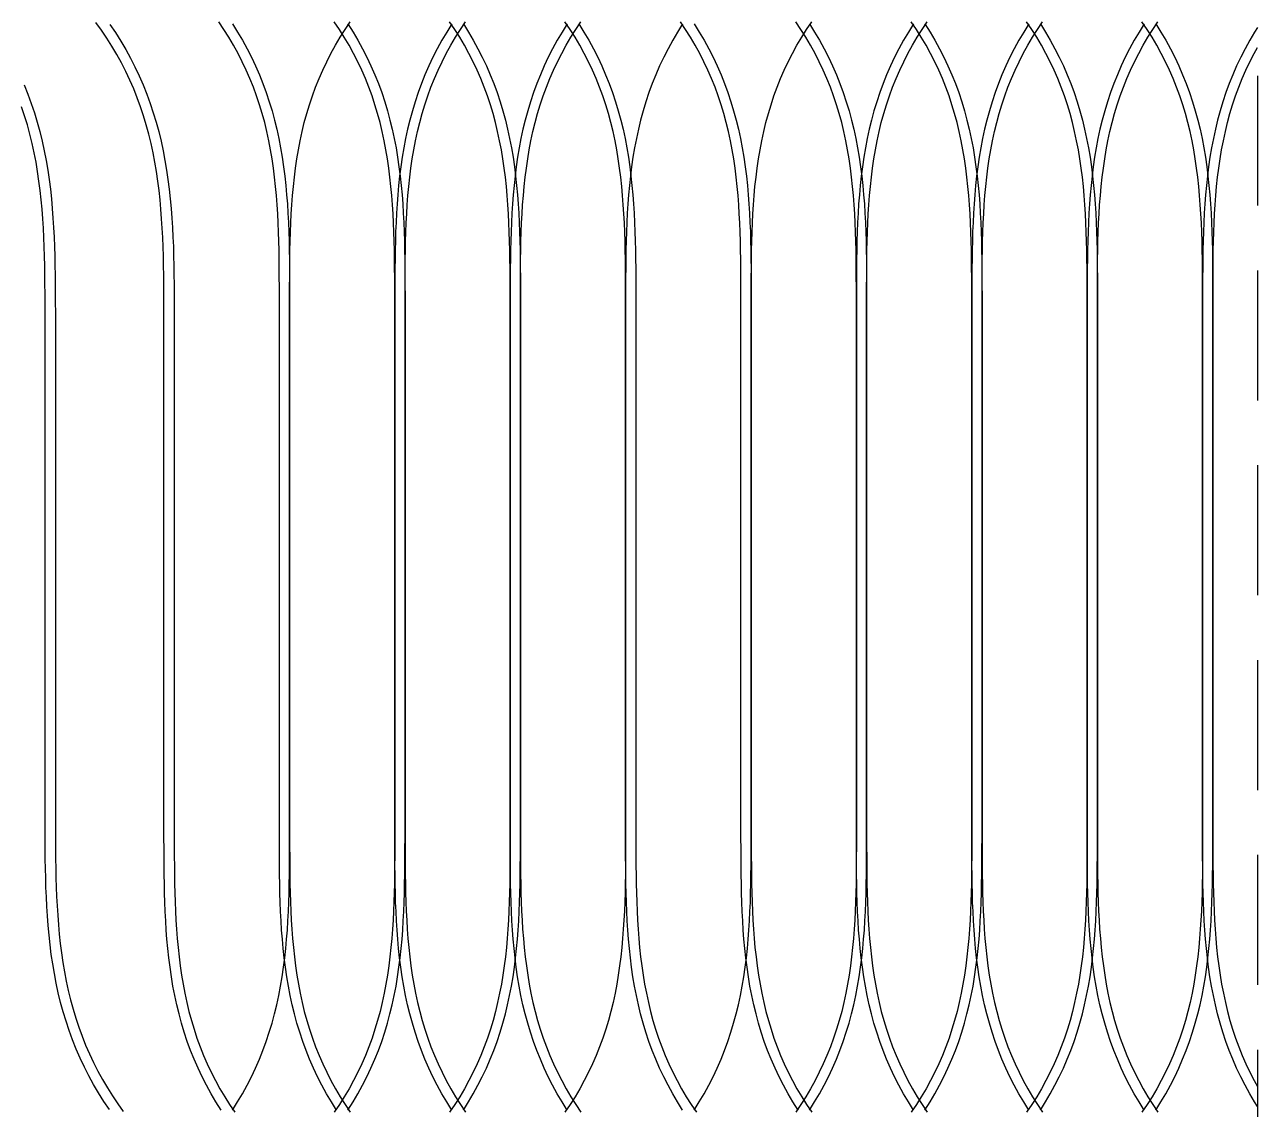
# Model space of a CAD drawing. Header units: metres. Extents: x -2 to 44.3, y -14 to 11.
# Drawn here: x 21.73 to 27.75, y 1.38 to 6.69 of the extents above; entities that cross this region are included whole.
import ezdxf

# ---------------------------------------------------------------- set-up
doc = ezdxf.new("R2010")
doc.units = ezdxf.units.M
doc.header["$LTSCALE"] = 0.05
doc.linetypes.add('DASHED', pattern=[19.05, 12.7, -6.35])
doc.layers.get('0').update_dxf_attribs({"linetype": 'DASHED'})
for name, color, linetype in [('back-layer2', 7, 'Continuous'), ('front-layer1', 7, 'Continuous'), ('front-layer2', 7, 'Continuous')]:
    doc.layers.add(name, color=color, linetype=linetype)

msp = doc.modelspace()

# ---------------------------------------------------------------- linework, layer by layer
msp.add_line((27.7508, 9.2951), (27.7508, -1.58))
at = {"layer": 'back-layer2', "color": 3}
for points in [[(22.7423, 1.3801), (22.7672, 1.4197), (22.791, 1.4601), (22.8136, 1.5012), (22.8349, 1.543), (22.8549, 1.5854), (22.8737, 1.6284), (22.8911, 1.6719), (22.9072, 1.7159), (22.9219, 1.7604), (22.9354, 1.8051), (22.9477, 1.8502), (22.9587, 1.8955), (22.9686, 1.941), (22.9773, 1.9866), (22.985, 2.0323), (22.9917, 2.0781), (22.9975, 2.1238), (23.0024, 2.1694), (23.0066, 2.215), (23.0101, 2.2605), (23.0129, 2.3058), (23.0152, 2.351), (23.017, 2.396), (23.0184, 2.4409), (23.0194, 2.4856), (23.0201, 2.5302), (23.0206, 2.5746), (23.0209, 2.6189), (23.0211, 2.6631), (23.0212, 2.7071), (23.0212, 2.7511), (23.0212, 2.795), (23.0212, 4.0355), (23.0212, 5.3199), (23.0212, 5.3638), (23.0213, 5.4078), (23.0215, 5.4518), (23.0218, 5.4959), (23.0223, 5.5401), (23.023, 5.5844), (23.024, 5.6287), (23.0254, 5.6732), (23.0272, 5.7177), (23.0294, 5.7624), (23.0322, 5.8071), (23.0356, 5.8518), (23.0397, 5.8966), (23.0446, 5.9414), (23.0502, 5.9862), (23.0568, 6.0309), (23.0643, 6.0755), (23.0728, 6.12), (23.0824, 6.1643), (23.0931, 6.2083), (23.105, 6.2521), (23.1181, 6.2955), (23.1324, 6.3386), (23.148, 6.3812), (23.1649, 6.4233), (23.183, 6.4649), (23.2024, 6.506), (23.223, 6.5464), (23.2448, 6.5862), (23.2679, 6.6253), (23.292, 6.6637), (23.3173, 6.7013)], [(23.8141, 6.6909), (23.7892, 6.6513), (23.7654, 6.6109), (23.7428, 6.5698), (23.7215, 6.528), (23.7015, 6.4856), (23.6827, 6.4426), (23.6653, 6.3991), (23.6492, 6.3551), (23.6345, 6.3106), (23.621, 6.2659), (23.6087, 6.2208), (23.5977, 6.1755), (23.5878, 6.13), (23.5791, 6.0844), (23.5714, 6.0387), (23.5647, 5.9929), (23.5589, 5.9472), (23.554, 5.9016), (23.5498, 5.856), (23.5463, 5.8105), (23.5435, 5.7652), (23.5412, 5.72), (23.5394, 5.675), (23.538, 5.6301), (23.537, 5.5854), (23.5363, 5.5408), (23.5358, 5.4964), (23.5355, 5.4521), (23.5353, 5.4079), (23.5352, 5.3639), (23.5352, 5.3199), (23.5352, 4.0355), (23.5352, 2.795), (23.5352, 2.7511), (23.5352, 2.7072), (23.5351, 2.6632), (23.5349, 2.6192), (23.5346, 2.5751), (23.5341, 2.5309), (23.5334, 2.4866), (23.5324, 2.4423), (23.531, 2.3978), (23.5292, 2.3533), (23.527, 2.3086), (23.5242, 2.2639), (23.5208, 2.2192), (23.5167, 2.1744), (23.5118, 2.1296), (23.5062, 2.0848), (23.4996, 2.0401), (23.4921, 1.9955), (23.4836, 1.951), (23.474, 1.9067), (23.4633, 1.8627), (23.4514, 1.8189), (23.4383, 1.7755), (23.4239, 1.7324), (23.4084, 1.6898), (23.3915, 1.6477), (23.3734, 1.6061), (23.354, 1.565), (23.3334, 1.5246), (23.3116, 1.4848), (23.2885, 1.4457), (23.2643, 1.4073), (23.2391, 1.3697)], [(23.3063, 1.3801), (23.3312, 1.4197), (23.355, 1.4601), (23.3776, 1.5012), (23.3989, 1.543), (23.4189, 1.5854), (23.4377, 1.6284), (23.4551, 1.6719), (23.4712, 1.7159), (23.4859, 1.7604), (23.4994, 1.8051), (23.5117, 1.8502), (23.5227, 1.8955), (23.5326, 1.941), (23.5413, 1.9866), (23.549, 2.0323), (23.5557, 2.0781), (23.5615, 2.1238), (23.5664, 2.1694), (23.5706, 2.215), (23.5741, 2.2605), (23.5769, 2.3058), (23.5792, 2.351), (23.581, 2.396), (23.5824, 2.4409), (23.5834, 2.4856), (23.5841, 2.5302), (23.5846, 2.5746), (23.5849, 2.6189), (23.5851, 2.6631), (23.5852, 2.7071), (23.5852, 2.7511), (23.5852, 2.795), (23.5852, 4.0355), (23.5852, 5.3199), (23.5852, 5.3638), (23.5853, 5.4078), (23.5855, 5.4518), (23.5858, 5.4959), (23.5863, 5.5401), (23.587, 5.5844), (23.588, 5.6287), (23.5894, 5.6732), (23.5912, 5.7177), (23.5934, 5.7624), (23.5962, 5.8071), (23.5996, 5.8518), (23.6037, 5.8966), (23.6086, 5.9414), (23.6142, 5.9862), (23.6208, 6.0309), (23.6283, 6.0755), (23.6368, 6.12), (23.6464, 6.1643), (23.6571, 6.2083), (23.669, 6.2521), (23.6821, 6.2955), (23.6964, 6.3386), (23.712, 6.3812), (23.7289, 6.4233), (23.747, 6.4649), (23.7664, 6.506), (23.787, 6.5464), (23.8088, 6.5862), (23.8319, 6.6253), (23.856, 6.6637), (23.8813, 6.7013)], [(24.3781, 6.6909), (24.3532, 6.6513), (24.3294, 6.6109), (24.3068, 6.5698), (24.2855, 6.528), (24.2655, 6.4856), (24.2467, 6.4426), (24.2293, 6.3991), (24.2132, 6.3551), (24.1985, 6.3106), (24.185, 6.2659), (24.1727, 6.2208), (24.1617, 6.1755), (24.1518, 6.13), (24.1431, 6.0844), (24.1354, 6.0387), (24.1287, 5.9929), (24.1229, 5.9472), (24.118, 5.9016), (24.1138, 5.856), (24.1103, 5.8105), (24.1075, 5.7652), (24.1052, 5.72), (24.1034, 5.675), (24.102, 5.6301), (24.101, 5.5854), (24.1003, 5.5408), (24.0998, 5.4964), (24.0995, 5.4521), (24.0993, 5.4079), (24.0992, 5.3639), (24.0992, 5.3199), (24.0992, 4.0355), (24.0992, 2.795), (24.0992, 2.7511), (24.0992, 2.7072), (24.0991, 2.6632), (24.0989, 2.6192), (24.0986, 2.5751), (24.0981, 2.5309), (24.0974, 2.4866), (24.0964, 2.4423), (24.095, 2.3978), (24.0932, 2.3533), (24.091, 2.3086), (24.0882, 2.2639), (24.0848, 2.2192), (24.0807, 2.1744), (24.0758, 2.1296), (24.0702, 2.0848), (24.0636, 2.0401), (24.0561, 1.9955), (24.0476, 1.951), (24.038, 1.9067), (24.0273, 1.8627), (24.0154, 1.8189), (24.0023, 1.7755), (23.9879, 1.7324), (23.9724, 1.6898), (23.9555, 1.6477), (23.9374, 1.6061), (23.918, 1.565), (23.8974, 1.5246), (23.8756, 1.4848), (23.8525, 1.4457), (23.8283, 1.4073), (23.8031, 1.3697)], [(23.8703, 1.3801), (23.8952, 1.4197), (23.919, 1.4601), (23.9416, 1.5012), (23.9629, 1.543), (23.9829, 1.5854), (24.0017, 1.6284), (24.0191, 1.6719), (24.0352, 1.7159), (24.0499, 1.7604), (24.0634, 1.8051), (24.0757, 1.8502), (24.0867, 1.8955), (24.0966, 1.941), (24.1053, 1.9866), (24.113, 2.0323), (24.1197, 2.0781), (24.1255, 2.1238), (24.1304, 2.1694), (24.1346, 2.215), (24.1381, 2.2605), (24.1409, 2.3058), (24.1432, 2.351), (24.145, 2.396), (24.1464, 2.4409), (24.1474, 2.4856), (24.1481, 2.5302), (24.1486, 2.5746), (24.1489, 2.6189), (24.1491, 2.6631), (24.1492, 2.7071), (24.1492, 2.7511), (24.1492, 2.795), (24.1492, 4.0355), (24.1492, 5.3199), (24.1492, 5.3638), (24.1493, 5.4078), (24.1495, 5.4518), (24.1498, 5.4959), (24.1503, 5.5401), (24.151, 5.5844), (24.152, 5.6287), (24.1534, 5.6732), (24.1552, 5.7177), (24.1574, 5.7624), (24.1602, 5.8071), (24.1636, 5.8518), (24.1677, 5.8966), (24.1726, 5.9414), (24.1782, 5.9862), (24.1848, 6.0309), (24.1923, 6.0755), (24.2008, 6.12), (24.2104, 6.1643), (24.2211, 6.2083), (24.233, 6.2521), (24.2461, 6.2955), (24.2604, 6.3386), (24.276, 6.3812), (24.2929, 6.4233), (24.311, 6.4649), (24.3304, 6.506), (24.351, 6.5464), (24.3728, 6.5862), (24.3959, 6.6253), (24.42, 6.6637), (24.4453, 6.7013)], [(24.9421, 6.6909), (24.9172, 6.6513), (24.8934, 6.6109), (24.8708, 6.5698), (24.8495, 6.528), (24.8295, 6.4856), (24.8107, 6.4426), (24.7933, 6.3991), (24.7772, 6.3551), (24.7625, 6.3106), (24.749, 6.2659), (24.7367, 6.2208), (24.7257, 6.1755), (24.7158, 6.13), (24.7071, 6.0844), (24.6994, 6.0387), (24.6927, 5.9929), (24.6869, 5.9472), (24.682, 5.9016), (24.6778, 5.856), (24.6743, 5.8105), (24.6715, 5.7652), (24.6692, 5.72), (24.6674, 5.675), (24.666, 5.6301), (24.665, 5.5854), (24.6643, 5.5408), (24.6638, 5.4964), (24.6635, 5.4521), (24.6633, 5.4079), (24.6632, 5.3639), (24.6632, 5.3199), (24.6632, 4.0355), (24.6632, 2.795), (24.6632, 2.7511), (24.6632, 2.7072), (24.6631, 2.6632), (24.6629, 2.6192), (24.6626, 2.5751), (24.6621, 2.5309), (24.6614, 2.4866), (24.6604, 2.4423), (24.659, 2.3978), (24.6572, 2.3533), (24.655, 2.3086), (24.6522, 2.2639), (24.6488, 2.2192), (24.6447, 2.1744), (24.6398, 2.1296), (24.6342, 2.0848), (24.6276, 2.0401), (24.6201, 1.9955), (24.6116, 1.951), (24.602, 1.9067), (24.5913, 1.8627), (24.5794, 1.8189), (24.5663, 1.7755), (24.5519, 1.7324), (24.5364, 1.6898), (24.5195, 1.6477), (24.5014, 1.6061), (24.482, 1.565), (24.4614, 1.5246), (24.4396, 1.4848), (24.4165, 1.4457), (24.3923, 1.4073), (24.3671, 1.3697)], [(24.9983, 1.3801), (25.0232, 1.4197), (25.047, 1.4601), (25.0696, 1.5012), (25.0909, 1.543), (25.1109, 1.5854), (25.1297, 1.6284), (25.1471, 1.6719), (25.1632, 1.7159), (25.1779, 1.7604), (25.1914, 1.8051), (25.2037, 1.8502), (25.2147, 1.8955), (25.2246, 1.941), (25.2333, 1.9866), (25.241, 2.0323), (25.2477, 2.0781), (25.2535, 2.1238), (25.2584, 2.1694), (25.2626, 2.215), (25.2661, 2.2605), (25.2689, 2.3058), (25.2712, 2.351), (25.273, 2.396), (25.2744, 2.4409), (25.2754, 2.4856), (25.2761, 2.5302), (25.2766, 2.5746), (25.2769, 2.6189), (25.2771, 2.6631), (25.2772, 2.7071), (25.2772, 2.7511), (25.2772, 2.795), (25.2772, 4.0355), (25.2772, 5.3199), (25.2772, 5.3638), (25.2773, 5.4078), (25.2775, 5.4518), (25.2778, 5.4959), (25.2783, 5.5401), (25.279, 5.5844), (25.28, 5.6287), (25.2814, 5.6732), (25.2832, 5.7177), (25.2854, 5.7624), (25.2882, 5.8071), (25.2916, 5.8518), (25.2957, 5.8966), (25.3006, 5.9414), (25.3062, 5.9862), (25.3128, 6.0309), (25.3203, 6.0755), (25.3288, 6.12), (25.3384, 6.1643), (25.3491, 6.2083), (25.361, 6.2521), (25.3741, 6.2955), (25.3884, 6.3386), (25.404, 6.3812), (25.4209, 6.4233), (25.439, 6.4649), (25.4584, 6.506), (25.479, 6.5464), (25.5008, 6.5862), (25.5239, 6.6253), (25.548, 6.6637), (25.5733, 6.7013)], [(26.0701, 6.6909), (26.0452, 6.6513), (26.0214, 6.6109), (25.9988, 6.5698), (25.9775, 6.528), (25.9575, 6.4856), (25.9387, 6.4426), (25.9213, 6.3991), (25.9052, 6.3551), (25.8905, 6.3106), (25.877, 6.2659), (25.8647, 6.2208), (25.8537, 6.1755), (25.8438, 6.13), (25.8351, 6.0844), (25.8274, 6.0387), (25.8207, 5.9929), (25.8149, 5.9472), (25.81, 5.9016), (25.8058, 5.856), (25.8023, 5.8105), (25.7995, 5.7652), (25.7972, 5.72), (25.7954, 5.675), (25.794, 5.6301), (25.793, 5.5854), (25.7923, 5.5408), (25.7918, 5.4964), (25.7915, 5.4521), (25.7913, 5.4079), (25.7912, 5.3639), (25.7912, 5.3199), (25.7912, 4.0355), (25.7912, 2.795), (25.7912, 2.7511), (25.7912, 2.7072), (25.7911, 2.6632), (25.7909, 2.6192), (25.7906, 2.5751), (25.7901, 2.5309), (25.7894, 2.4866), (25.7884, 2.4423), (25.787, 2.3978), (25.7852, 2.3533), (25.783, 2.3086), (25.7802, 2.2639), (25.7768, 2.2192), (25.7727, 2.1744), (25.7678, 2.1296), (25.7622, 2.0848), (25.7556, 2.0401), (25.7481, 1.9955), (25.7396, 1.951), (25.73, 1.9067), (25.7193, 1.8627), (25.7074, 1.8189), (25.6943, 1.7755), (25.6799, 1.7324), (25.6644, 1.6898), (25.6475, 1.6477), (25.6294, 1.6061), (25.61, 1.565), (25.5894, 1.5246), (25.5676, 1.4848), (25.5445, 1.4457), (25.5203, 1.4073), (25.4951, 1.3697)], [(25.5623, 1.3801), (25.5872, 1.4197), (25.611, 1.4601), (25.6336, 1.5012), (25.6549, 1.543), (25.6749, 1.5854), (25.6937, 1.6284), (25.7111, 1.6719), (25.7272, 1.7159), (25.7419, 1.7604), (25.7554, 1.8051), (25.7677, 1.8502), (25.7787, 1.8955), (25.7886, 1.941), (25.7973, 1.9866), (25.805, 2.0323), (25.8117, 2.0781), (25.8175, 2.1238), (25.8224, 2.1694), (25.8266, 2.215), (25.8301, 2.2605), (25.8329, 2.3058), (25.8352, 2.351), (25.837, 2.396), (25.8384, 2.4409), (25.8394, 2.4856), (25.8401, 2.5302), (25.8406, 2.5746), (25.8409, 2.6189), (25.8411, 2.6631), (25.8412, 2.7071), (25.8412, 2.7511), (25.8412, 2.795), (25.8412, 4.0355), (25.8412, 5.3199), (25.8412, 5.3638), (25.8413, 5.4078), (25.8415, 5.4518), (25.8418, 5.4959), (25.8423, 5.5401), (25.843, 5.5844), (25.844, 5.6287), (25.8454, 5.6732), (25.8472, 5.7177), (25.8494, 5.7624), (25.8522, 5.8071), (25.8556, 5.8518), (25.8597, 5.8966), (25.8646, 5.9414), (25.8702, 5.9862), (25.8768, 6.0309), (25.8843, 6.0755), (25.8928, 6.12), (25.9024, 6.1643), (25.9131, 6.2083), (25.925, 6.2521), (25.9381, 6.2955), (25.9524, 6.3386), (25.968, 6.3812), (25.9849, 6.4233), (26.003, 6.4649), (26.0224, 6.506), (26.043, 6.5464), (26.0648, 6.5862), (26.0879, 6.6253), (26.112, 6.6637), (26.1373, 6.7013)], [(26.6341, 6.6909), (26.6092, 6.6513), (26.5854, 6.6109), (26.5628, 6.5698), (26.5415, 6.528), (26.5215, 6.4856), (26.5027, 6.4426), (26.4853, 6.3991), (26.4692, 6.3551), (26.4545, 6.3106), (26.441, 6.2659), (26.4287, 6.2208), (26.4177, 6.1755), (26.4078, 6.13), (26.3991, 6.0844), (26.3914, 6.0387), (26.3847, 5.9929), (26.3789, 5.9472), (26.374, 5.9016), (26.3698, 5.856), (26.3663, 5.8105), (26.3635, 5.7652), (26.3612, 5.72), (26.3594, 5.675), (26.358, 5.6301), (26.357, 5.5854), (26.3563, 5.5408), (26.3558, 5.4964), (26.3555, 5.4521), (26.3553, 5.4079), (26.3552, 5.3639), (26.3552, 5.3199), (26.3552, 4.0355), (26.3552, 2.795), (26.3552, 2.7511), (26.3552, 2.7072), (26.3551, 2.6632), (26.3549, 2.6192), (26.3546, 2.5751), (26.3541, 2.5309), (26.3534, 2.4866), (26.3524, 2.4423), (26.351, 2.3978), (26.3492, 2.3533), (26.347, 2.3086), (26.3442, 2.2639), (26.3408, 2.2192), (26.3367, 2.1744), (26.3318, 2.1296), (26.3262, 2.0848), (26.3196, 2.0401), (26.3121, 1.9955), (26.3036, 1.951), (26.294, 1.9067), (26.2833, 1.8627), (26.2714, 1.8189), (26.2583, 1.7755), (26.2439, 1.7324), (26.2284, 1.6898), (26.2115, 1.6477), (26.1934, 1.6061), (26.174, 1.565), (26.1534, 1.5246), (26.1316, 1.4848), (26.1085, 1.4457), (26.0843, 1.4073), (26.0591, 1.3697)], [(26.1263, 1.3801), (26.1512, 1.4197), (26.175, 1.4601), (26.1976, 1.5012), (26.2189, 1.543), (26.2389, 1.5854), (26.2577, 1.6284), (26.2751, 1.6719), (26.2912, 1.7159), (26.3059, 1.7604), (26.3194, 1.8051), (26.3317, 1.8502), (26.3427, 1.8955), (26.3526, 1.941), (26.3613, 1.9866), (26.369, 2.0323), (26.3757, 2.0781), (26.3815, 2.1238), (26.3864, 2.1694), (26.3906, 2.215), (26.3941, 2.2605), (26.3969, 2.3058), (26.3992, 2.351), (26.401, 2.396), (26.4024, 2.4409), (26.4034, 2.4856), (26.4041, 2.5302), (26.4046, 2.5746), (26.4049, 2.6189), (26.4051, 2.6631), (26.4052, 2.7071), (26.4052, 2.7511), (26.4052, 2.795), (26.4052, 4.0355), (26.4052, 5.3199), (26.4052, 5.3638), (26.4053, 5.4078), (26.4055, 5.4518), (26.4058, 5.4959), (26.4063, 5.5401), (26.407, 5.5844), (26.408, 5.6287), (26.4094, 5.6732), (26.4112, 5.7177), (26.4134, 5.7624), (26.4162, 5.8071), (26.4196, 5.8518), (26.4237, 5.8966), (26.4286, 5.9414), (26.4342, 5.9862), (26.4408, 6.0309), (26.4483, 6.0755), (26.4568, 6.12), (26.4664, 6.1643), (26.4771, 6.2083), (26.489, 6.2521), (26.5021, 6.2955), (26.5164, 6.3386), (26.532, 6.3812), (26.5489, 6.4233), (26.567, 6.4649), (26.5864, 6.506), (26.607, 6.5464), (26.6288, 6.5862), (26.6519, 6.6253), (26.676, 6.6637), (26.7013, 6.7013)], [(27.1981, 6.6909), (27.1732, 6.6513), (27.1494, 6.6109), (27.1268, 6.5698), (27.1055, 6.528), (27.0855, 6.4856), (27.0667, 6.4426), (27.0493, 6.3991), (27.0332, 6.3551), (27.0185, 6.3106), (27.005, 6.2659), (26.9927, 6.2208), (26.9817, 6.1755), (26.9718, 6.13), (26.9631, 6.0844), (26.9554, 6.0387), (26.9487, 5.9929), (26.9429, 5.9472), (26.938, 5.9016), (26.9338, 5.856), (26.9303, 5.8105), (26.9275, 5.7652), (26.9252, 5.72), (26.9234, 5.675), (26.922, 5.6301), (26.921, 5.5854), (26.9203, 5.5408), (26.9198, 5.4964), (26.9195, 5.4521), (26.9193, 5.4079), (26.9192, 5.3639), (26.9192, 5.3199), (26.9192, 4.0355), (26.9192, 2.795), (26.9192, 2.7511), (26.9192, 2.7072), (26.9191, 2.6632), (26.9189, 2.6192), (26.9186, 2.5751), (26.9181, 2.5309), (26.9174, 2.4866), (26.9164, 2.4423), (26.915, 2.3978), (26.9132, 2.3533), (26.911, 2.3086), (26.9082, 2.2639), (26.9048, 2.2192), (26.9007, 2.1744), (26.8958, 2.1296), (26.8902, 2.0848), (26.8836, 2.0401), (26.8761, 1.9955), (26.8676, 1.951), (26.858, 1.9067), (26.8473, 1.8627), (26.8354, 1.8189), (26.8223, 1.7755), (26.8079, 1.7324), (26.7924, 1.6898), (26.7755, 1.6477), (26.7574, 1.6061), (26.738, 1.565), (26.7174, 1.5246), (26.6956, 1.4848), (26.6725, 1.4457), (26.6483, 1.4073), (26.6231, 1.3697)], [(26.6903, 1.3801), (26.7152, 1.4197), (26.739, 1.4601), (26.7616, 1.5012), (26.7829, 1.543), (26.8029, 1.5854), (26.8217, 1.6284), (26.8391, 1.6719), (26.8552, 1.7159), (26.8699, 1.7604), (26.8834, 1.8051), (26.8957, 1.8502), (26.9067, 1.8955), (26.9166, 1.941), (26.9253, 1.9866), (26.933, 2.0323), (26.9397, 2.0781), (26.9455, 2.1238), (26.9504, 2.1694), (26.9546, 2.215), (26.9581, 2.2605), (26.9609, 2.3058), (26.9632, 2.351), (26.965, 2.396), (26.9664, 2.4409), (26.9674, 2.4856), (26.9681, 2.5302), (26.9686, 2.5746), (26.9689, 2.6189), (26.9691, 2.6631), (26.9692, 2.7071), (26.9692, 2.7511), (26.9692, 2.795), (26.9692, 4.0355), (26.9692, 5.3199), (26.9692, 5.3638), (26.9693, 5.4078), (26.9695, 5.4518), (26.9698, 5.4959), (26.9703, 5.5401), (26.971, 5.5844), (26.972, 5.6287), (26.9734, 5.6732), (26.9752, 5.7177), (26.9774, 5.7624), (26.9802, 5.8071), (26.9836, 5.8518), (26.9877, 5.8966), (26.9926, 5.9414), (26.9982, 5.9862), (27.0048, 6.0309), (27.0123, 6.0755), (27.0208, 6.12), (27.0304, 6.1643), (27.0411, 6.2083), (27.053, 6.2521), (27.0661, 6.2955), (27.0804, 6.3386), (27.096, 6.3812), (27.1129, 6.4233), (27.131, 6.4649), (27.1504, 6.506), (27.171, 6.5464), (27.1928, 6.5862), (27.2159, 6.6253), (27.24, 6.6637), (27.2653, 6.7013)], [(27.7508, 6.673), (27.7372, 6.6513), (27.7134, 6.6109), (27.6908, 6.5698), (27.6695, 6.528), (27.6495, 6.4856), (27.6307, 6.4426), (27.6133, 6.3991), (27.5972, 6.3551), (27.5825, 6.3106), (27.569, 6.2659), (27.5567, 6.2208), (27.5457, 6.1755), (27.5358, 6.13), (27.5271, 6.0844), (27.5194, 6.0387), (27.5127, 5.9929), (27.5069, 5.9472), (27.502, 5.9016), (27.4978, 5.856), (27.4943, 5.8105), (27.4915, 5.7652), (27.4892, 5.72), (27.4874, 5.675), (27.486, 5.6301), (27.485, 5.5854), (27.4843, 5.5408), (27.4838, 5.4964), (27.4835, 5.4521), (27.4833, 5.4079), (27.4832, 5.3639), (27.4832, 5.3199), (27.4832, 4.0355), (27.4832, 2.795), (27.4832, 2.7511), (27.4832, 2.7072), (27.4831, 2.6632), (27.4829, 2.6192), (27.4826, 2.5751), (27.4821, 2.5309), (27.4814, 2.4866), (27.4804, 2.4423), (27.479, 2.3978), (27.4772, 2.3533), (27.475, 2.3086), (27.4722, 2.2639), (27.4688, 2.2192), (27.4647, 2.1744), (27.4598, 2.1296), (27.4542, 2.0848), (27.4476, 2.0401), (27.4401, 1.9955), (27.4316, 1.951), (27.422, 1.9067), (27.4113, 1.8627), (27.3994, 1.8189), (27.3863, 1.7755), (27.3719, 1.7324), (27.3564, 1.6898), (27.3395, 1.6477), (27.3214, 1.6061), (27.302, 1.565), (27.2814, 1.5246), (27.2596, 1.4848), (27.2365, 1.4457), (27.2123, 1.4073), (27.1871, 1.3697)], [(27.2543, 1.3801), (27.2792, 1.4197), (27.303, 1.4601), (27.3256, 1.5012), (27.3469, 1.543), (27.3669, 1.5854), (27.3857, 1.6284), (27.4031, 1.6719), (27.4192, 1.7159), (27.4339, 1.7604), (27.4474, 1.8051), (27.4597, 1.8502), (27.4707, 1.8955), (27.4806, 1.941), (27.4893, 1.9866), (27.497, 2.0323), (27.5037, 2.0781), (27.5095, 2.1238), (27.5144, 2.1694), (27.5186, 2.215), (27.5221, 2.2605), (27.5249, 2.3058), (27.5272, 2.351), (27.529, 2.396), (27.5304, 2.4409), (27.5314, 2.4856), (27.5321, 2.5302), (27.5326, 2.5746), (27.5329, 2.6189), (27.5331, 2.6631), (27.5332, 2.7071), (27.5332, 2.7511), (27.5332, 2.795), (27.5332, 4.0355), (27.5332, 5.3199), (27.5332, 5.3638), (27.5333, 5.4078), (27.5335, 5.4518), (27.5338, 5.4959), (27.5343, 5.5401), (27.535, 5.5844), (27.536, 5.6287), (27.5374, 5.6732), (27.5392, 5.7177), (27.5414, 5.7624), (27.5442, 5.8071), (27.5476, 5.8518), (27.5517, 5.8966), (27.5566, 5.9414), (27.5622, 5.9862), (27.5688, 6.0309), (27.5763, 6.0755), (27.5848, 6.12), (27.5944, 6.1643), (27.6051, 6.2083), (27.617, 6.2521), (27.6301, 6.2955), (27.6444, 6.3386), (27.66, 6.3812), (27.6769, 6.4233), (27.695, 6.4649), (27.7144, 6.506), (27.735, 6.5464), (27.7508, 6.5753)]]:
    msp.add_lwpolyline(points, dxfattribs=at)
at = {"layer": 'front-layer1', "color": 2}
for points in [[(22.6861, 1.3801), (22.6612, 1.4197), (22.6374, 1.4601), (22.6148, 1.5012), (22.5935, 1.543), (22.5735, 1.5854), (22.5547, 1.6284), (22.5373, 1.6719), (22.5212, 1.7159), (22.5065, 1.7604), (22.493, 1.8051), (22.4807, 1.8502), (22.4697, 1.8955), (22.4598, 1.941), (22.4511, 1.9866), (22.4434, 2.0323), (22.4367, 2.0781), (22.4309, 2.1238), (22.426, 2.1694), (22.4218, 2.215), (22.4183, 2.2605), (22.4155, 2.3058), (22.4132, 2.351), (22.4114, 2.396), (22.41, 2.4409), (22.409, 2.4856), (22.4083, 2.5302), (22.4078, 2.5746), (22.4075, 2.6189), (22.4073, 2.6631), (22.4072, 2.7071), (22.4072, 2.7511), (22.4072, 4.0355), (22.4072, 5.191), (22.4072, 5.2362), (22.4072, 5.2815), (22.4071, 5.3268), (22.4069, 5.3722), (22.4066, 5.4176), (22.4061, 5.4631), (22.4053, 5.5088), (22.4043, 5.5545), (22.4029, 5.6003), (22.401, 5.6462), (22.3987, 5.6922), (22.3958, 5.7382), (22.3923, 5.7843), (22.3881, 5.8305), (22.3831, 5.8766), (22.3773, 5.9228), (22.3705, 5.9688), (22.3628, 6.0148), (22.354, 6.0606), (22.3441, 6.1063), (22.3331, 6.1517), (22.3208, 6.1968), (22.3073, 6.2415), (22.2926, 6.2859), (22.2765, 6.3298), (22.2591, 6.3732), (22.2405, 6.4161), (22.2205, 6.4584), (22.1993, 6.5), (22.1768, 6.541), (22.153, 6.5813), (22.1281, 6.6209), (22.1021, 6.6597), (22.0749, 6.6977)], [(21.7243, 6.3925), (21.7422, 6.3477), (21.7588, 6.3024), (21.774, 6.2566), (21.7879, 6.2105), (21.8005, 6.1641), (21.8118, 6.1175), (21.822, 6.0706), (21.831, 6.0237), (21.8389, 5.9766), (21.8458, 5.9295), (21.8518, 5.8825), (21.8569, 5.8355), (21.8611, 5.7885), (21.8647, 5.7417), (21.8676, 5.695), (21.87, 5.6484), (21.8719, 5.602), (21.8733, 5.5558), (21.8743, 5.5097), (21.8751, 5.4638), (21.8756, 5.4181), (21.8759, 5.3724), (21.8761, 5.327), (21.8762, 5.2816), (21.8762, 5.2363), (21.8762, 5.191), (21.8762, 4.0355), (21.8762, 2.8348), (21.8762, 2.7895), (21.8763, 2.7442), (21.8765, 2.6988), (21.8768, 2.6534), (21.8773, 2.6079), (21.8781, 2.5622), (21.8791, 2.5165), (21.8805, 2.4707), (21.8823, 2.4248), (21.8847, 2.3788), (21.8876, 2.3328), (21.8911, 2.2867), (21.8953, 2.2405), (21.9003, 2.1944), (21.9061, 2.1482), (21.9129, 2.1022), (21.9206, 2.0562), (21.9294, 2.0104), (21.9393, 1.9647), (21.9503, 1.9193), (21.9626, 1.8742), (21.9761, 1.8295), (21.9908, 1.7851), (22.0069, 1.7412), (22.0242, 1.6978), (22.0429, 1.6549), (22.0629, 1.6126), (22.0841, 1.571), (22.1066, 1.53), (22.1304, 1.4897), (22.1553, 1.4501), (22.1813, 1.4113), (22.2085, 1.3733)], [(22.1402, 1.3829), (22.1134, 1.4229), (22.0877, 1.4637), (22.0632, 1.5053), (22.0399, 1.5476), (22.018, 1.5906), (21.9974, 1.6342), (21.9781, 1.6785), (21.9602, 1.7233), (21.9436, 1.7686), (21.9284, 1.8144), (21.9145, 1.8605), (21.9019, 1.9069), (21.8905, 1.9535), (21.8804, 2.0004), (21.8714, 2.0473), (21.8635, 2.0944), (21.8566, 2.1415), (21.8506, 2.1885), (21.8455, 2.2355), (21.8412, 2.2825), (21.8377, 2.3293), (21.8347, 2.376), (21.8324, 2.4226), (21.8305, 2.469), (21.8291, 2.5152), (21.8273, 2.6072), (21.8268, 2.6529), (21.8265, 2.6986), (21.8263, 2.744), (21.8262, 2.7894), (21.8262, 2.8347), (21.8262, 4.0355), (21.8262, 5.191), (21.8262, 5.2362), (21.8262, 5.2815), (21.8261, 5.3268), (21.8259, 5.3722), (21.8256, 5.4176), (21.8251, 5.4631), (21.8243, 5.5088), (21.8233, 5.5545), (21.8219, 5.6003), (21.82, 5.6462), (21.8177, 5.6922), (21.8148, 5.7382), (21.8113, 5.7843), (21.8071, 5.8305), (21.8021, 5.8766), (21.7963, 5.9228), (21.7895, 5.9688), (21.7818, 6.0148), (21.773, 6.0606), (21.7631, 6.1063), (21.7521, 6.1517), (21.7398, 6.1968), (21.7263, 6.2415), (21.7116, 6.2859)]]:
    msp.add_lwpolyline(points, dxfattribs=at)
at = {"layer": 'front-layer2', "color": 3}
for points in [[(22.1432, 6.6881), (22.17, 6.6481), (22.1957, 6.6073), (22.2202, 6.5657), (22.2435, 6.5234), (22.2654, 6.4804), (22.286, 6.4368), (22.3053, 6.3925), (22.3232, 6.3477), (22.3398, 6.3024), (22.355, 6.2566), (22.3689, 6.2105), (22.3815, 6.1641), (22.3928, 6.1175), (22.403, 6.0706), (22.412, 6.0237), (22.4199, 5.9766), (22.4268, 5.9295), (22.4328, 5.8825), (22.4379, 5.8355), (22.4421, 5.7885), (22.4457, 5.7417), (22.4486, 5.695), (22.451, 5.6484), (22.4529, 5.602), (22.4543, 5.5558), (22.4553, 5.5097), (22.4561, 5.4638), (22.4566, 5.4181), (22.4569, 5.3724), (22.4571, 5.327), (22.4572, 5.2816), (22.4572, 5.2363), (22.4572, 5.191), (22.4572, 4.0355), (22.4572, 2.7511), (22.4572, 2.7072), (22.4573, 2.6632), (22.4575, 2.6192), (22.4578, 2.5751), (22.4583, 2.5309), (22.459, 2.4866), (22.46, 2.4423), (22.4614, 2.3978), (22.4632, 2.3533), (22.4654, 2.3086), (22.4682, 2.2639), (22.4716, 2.2192), (22.4757, 2.1744), (22.4806, 2.1296), (22.4862, 2.0848), (22.4928, 2.0401), (22.5003, 1.9955), (22.5088, 1.951), (22.5184, 1.9067), (22.5291, 1.8627), (22.541, 1.8189), (22.5541, 1.7755), (22.5684, 1.7324), (22.584, 1.6898), (22.6009, 1.6477), (22.619, 1.6061), (22.6384, 1.565), (22.659, 1.5246), (22.6808, 1.4848), (22.7039, 1.4457), (22.728, 1.4073), (22.7533, 1.3697)], [(23.2501, 1.3801), (23.2252, 1.4197), (23.2014, 1.4601), (23.1788, 1.5012), (23.1575, 1.543), (23.1375, 1.5854), (23.1187, 1.6284), (23.1013, 1.6719), (23.0852, 1.7159), (23.0705, 1.7604), (23.057, 1.8051), (23.0447, 1.8502), (23.0337, 1.8955), (23.0238, 1.941), (23.0151, 1.9866), (23.0074, 2.0323), (23.0007, 2.0781), (22.9949, 2.1238), (22.99, 2.1694), (22.9858, 2.215), (22.9823, 2.2605), (22.9795, 2.3058), (22.9772, 2.351), (22.9754, 2.396), (22.974, 2.4409), (22.973, 2.4856), (22.9723, 2.5302), (22.9718, 2.5746), (22.9715, 2.6189), (22.9713, 2.6631), (22.9712, 2.7071), (22.9712, 2.7511), (22.9712, 4.0355), (22.9712, 5.276), (22.9712, 5.3199), (22.9712, 5.3638), (22.9711, 5.4078), (22.9709, 5.4518), (22.9706, 5.4959), (22.9701, 5.5401), (22.9694, 5.5844), (22.9684, 5.6287), (22.967, 5.6732), (22.9652, 5.7177), (22.963, 5.7624), (22.9602, 5.8071), (22.9568, 5.8518), (22.9527, 5.8966), (22.9478, 5.9414), (22.9422, 5.9862), (22.9356, 6.0309), (22.9281, 6.0755), (22.9196, 6.12), (22.91, 6.1643), (22.8993, 6.2083), (22.8874, 6.2521), (22.8743, 6.2955), (22.8599, 6.3386), (22.8444, 6.3812), (22.8275, 6.4233), (22.8094, 6.4649), (22.79, 6.506), (22.7694, 6.5464), (22.7476, 6.5862), (22.7245, 6.6253), (22.7003, 6.6637), (22.6751, 6.7013)], [(22.7423, 6.6909), (22.7672, 6.6513), (22.791, 6.6109), (22.8136, 6.5698), (22.8349, 6.528), (22.8549, 6.4856), (22.8737, 6.4426), (22.8911, 6.3991), (22.9072, 6.3551), (22.9219, 6.3106), (22.9354, 6.2659), (22.9477, 6.2208), (22.9587, 6.1755), (22.9686, 6.13), (22.9773, 6.0844), (22.985, 6.0387), (22.9917, 5.9929), (22.9975, 5.9472), (23.0024, 5.9016), (23.0066, 5.856), (23.0101, 5.8105), (23.0129, 5.7652), (23.0152, 5.72), (23.017, 5.675), (23.0184, 5.6301), (23.0194, 5.5854), (23.0201, 5.5408), (23.0206, 5.4964), (23.0209, 5.4521), (23.0211, 5.4079), (23.0212, 5.3639), (23.0212, 5.3199), (23.0212, 5.276), (23.0212, 4.0355), (23.0212, 2.7511), (23.0212, 2.7072), (23.0213, 2.6632), (23.0215, 2.6192), (23.0218, 2.5751), (23.0223, 2.5309), (23.023, 2.4866), (23.024, 2.4423), (23.0254, 2.3978), (23.0272, 2.3533), (23.0294, 2.3086), (23.0322, 2.2639), (23.0356, 2.2192), (23.0397, 2.1744), (23.0446, 2.1296), (23.0502, 2.0848), (23.0568, 2.0401), (23.0643, 1.9955), (23.0728, 1.951), (23.0824, 1.9067), (23.0931, 1.8627), (23.105, 1.8189), (23.1181, 1.7755), (23.1324, 1.7324), (23.148, 1.6898), (23.1649, 1.6477), (23.183, 1.6061), (23.2024, 1.565), (23.223, 1.5246), (23.2448, 1.4848), (23.2679, 1.4457), (23.292, 1.4073), (23.3173, 1.3697)], [(23.8141, 1.3801), (23.7892, 1.4197), (23.7654, 1.4601), (23.7428, 1.5012), (23.7215, 1.543), (23.7015, 1.5854), (23.6827, 1.6284), (23.6653, 1.6719), (23.6492, 1.7159), (23.6345, 1.7604), (23.621, 1.8051), (23.6087, 1.8502), (23.5977, 1.8955), (23.5878, 1.941), (23.5791, 1.9866), (23.5714, 2.0323), (23.5647, 2.0781), (23.5589, 2.1238), (23.554, 2.1694), (23.5498, 2.215), (23.5463, 2.2605), (23.5435, 2.3058), (23.5412, 2.351), (23.5394, 2.396), (23.538, 2.4409), (23.537, 2.4856), (23.5363, 2.5302), (23.5358, 2.5746), (23.5355, 2.6189), (23.5353, 2.6631), (23.5352, 2.7071), (23.5352, 2.7511), (23.5352, 4.0355), (23.5352, 5.276), (23.5352, 5.3199), (23.5352, 5.3638), (23.5351, 5.4078), (23.5349, 5.4518), (23.5346, 5.4959), (23.5341, 5.5401), (23.5334, 5.5844), (23.5324, 5.6287), (23.531, 5.6732), (23.5292, 5.7177), (23.527, 5.7624), (23.5242, 5.8071), (23.5208, 5.8518), (23.5167, 5.8966), (23.5118, 5.9414), (23.5062, 5.9862), (23.4996, 6.0309), (23.4921, 6.0755), (23.4836, 6.12), (23.474, 6.1643), (23.4633, 6.2083), (23.4514, 6.2521), (23.4383, 6.2955), (23.4239, 6.3386), (23.4084, 6.3812), (23.3915, 6.4233), (23.3734, 6.4649), (23.354, 6.506), (23.3334, 6.5464), (23.3116, 6.5862), (23.2885, 6.6253), (23.2643, 6.6637), (23.2391, 6.7013)], [(23.3063, 6.6909), (23.3312, 6.6513), (23.355, 6.6109), (23.3776, 6.5698), (23.3989, 6.528), (23.4189, 6.4856), (23.4377, 6.4426), (23.4551, 6.3991), (23.4712, 6.3551), (23.4859, 6.3106), (23.4994, 6.2659), (23.5117, 6.2208), (23.5227, 6.1755), (23.5326, 6.13), (23.5413, 6.0844), (23.549, 6.0387), (23.5557, 5.9929), (23.5615, 5.9472), (23.5664, 5.9016), (23.5706, 5.856), (23.5741, 5.8105), (23.5769, 5.7652), (23.5792, 5.72), (23.581, 5.675), (23.5824, 5.6301), (23.5834, 5.5854), (23.5841, 5.5408), (23.5846, 5.4964), (23.5849, 5.4521), (23.5851, 5.4079), (23.5852, 5.3639), (23.5852, 5.3199), (23.5852, 5.276), (23.5852, 4.0355), (23.5852, 2.7511), (23.5852, 2.7072), (23.5853, 2.6632), (23.5855, 2.6192), (23.5858, 2.5751), (23.5863, 2.5309), (23.587, 2.4866), (23.588, 2.4423), (23.5894, 2.3978), (23.5912, 2.3533), (23.5934, 2.3086), (23.5962, 2.2639), (23.5996, 2.2192), (23.6037, 2.1744), (23.6086, 2.1296), (23.6142, 2.0848), (23.6208, 2.0401), (23.6283, 1.9955), (23.6368, 1.951), (23.6464, 1.9067), (23.6571, 1.8627), (23.669, 1.8189), (23.6821, 1.7755), (23.6964, 1.7324), (23.712, 1.6898), (23.7289, 1.6477), (23.747, 1.6061), (23.7664, 1.565), (23.787, 1.5246), (23.8088, 1.4848), (23.8319, 1.4457), (23.856, 1.4073), (23.8813, 1.3697)], [(24.3781, 1.3801), (24.3532, 1.4197), (24.3294, 1.4601), (24.3068, 1.5012), (24.2855, 1.543), (24.2655, 1.5854), (24.2467, 1.6284), (24.2293, 1.6719), (24.2132, 1.7159), (24.1985, 1.7604), (24.185, 1.8051), (24.1727, 1.8502), (24.1617, 1.8955), (24.1518, 1.941), (24.1431, 1.9866), (24.1354, 2.0323), (24.1287, 2.0781), (24.1229, 2.1238), (24.118, 2.1694), (24.1138, 2.215), (24.1103, 2.2605), (24.1075, 2.3058), (24.1052, 2.351), (24.1034, 2.396), (24.102, 2.4409), (24.101, 2.4856), (24.1003, 2.5302), (24.0998, 2.5746), (24.0995, 2.6189), (24.0993, 2.6631), (24.0992, 2.7071), (24.0992, 2.7511), (24.0992, 4.0355), (24.0992, 5.276), (24.0992, 5.3199), (24.0992, 5.3638), (24.0991, 5.4078), (24.0989, 5.4518), (24.0986, 5.4959), (24.0981, 5.5401), (24.0974, 5.5844), (24.0964, 5.6287), (24.095, 5.6732), (24.0932, 5.7177), (24.091, 5.7624), (24.0882, 5.8071), (24.0848, 5.8518), (24.0807, 5.8966), (24.0758, 5.9414), (24.0702, 5.9862), (24.0636, 6.0309), (24.0561, 6.0755), (24.0476, 6.12), (24.038, 6.1643), (24.0273, 6.2083), (24.0154, 6.2521), (24.0023, 6.2955), (23.9879, 6.3386), (23.9724, 6.3812), (23.9555, 6.4233), (23.9374, 6.4649), (23.918, 6.506), (23.8974, 6.5464), (23.8756, 6.5862), (23.8525, 6.6253), (23.8283, 6.6637), (23.8031, 6.7013)], [(23.8703, 6.6909), (23.8952, 6.6513), (23.919, 6.6109), (23.9416, 6.5698), (23.9629, 6.528), (23.9829, 6.4856), (24.0017, 6.4426), (24.0191, 6.3991), (24.0352, 6.3551), (24.0499, 6.3106), (24.0634, 6.2659), (24.0757, 6.2208), (24.0867, 6.1755), (24.0966, 6.13), (24.1053, 6.0844), (24.113, 6.0387), (24.1197, 5.9929), (24.1255, 5.9472), (24.1304, 5.9016), (24.1346, 5.856), (24.1381, 5.8105), (24.1409, 5.7652), (24.1432, 5.72), (24.145, 5.675), (24.1464, 5.6301), (24.1474, 5.5854), (24.1481, 5.5408), (24.1486, 5.4964), (24.1489, 5.4521), (24.1491, 5.4079), (24.1492, 5.3639), (24.1492, 5.3199), (24.1492, 5.276), (24.1492, 4.0355), (24.1492, 2.7511), (24.1492, 2.7072), (24.1493, 2.6632), (24.1495, 2.6192), (24.1498, 2.5751), (24.1503, 2.5309), (24.151, 2.4866), (24.152, 2.4423), (24.1534, 2.3978), (24.1552, 2.3533), (24.1574, 2.3086), (24.1602, 2.2639), (24.1636, 2.2192), (24.1677, 2.1744), (24.1726, 2.1296), (24.1782, 2.0848), (24.1848, 2.0401), (24.1923, 1.9955), (24.2008, 1.951), (24.2104, 1.9067), (24.2211, 1.8627), (24.233, 1.8189), (24.2461, 1.7755), (24.2604, 1.7324), (24.276, 1.6898), (24.2929, 1.6477), (24.311, 1.6061), (24.3304, 1.565), (24.351, 1.5246), (24.3728, 1.4848), (24.3959, 1.4457), (24.42, 1.4073), (24.4453, 1.3697)], [(24.9421, 1.3801), (24.9172, 1.4197), (24.8934, 1.4601), (24.8708, 1.5012), (24.8495, 1.543), (24.8295, 1.5854), (24.8107, 1.6284), (24.7933, 1.6719), (24.7772, 1.7159), (24.7625, 1.7604), (24.749, 1.8051), (24.7367, 1.8502), (24.7257, 1.8955), (24.7158, 1.941), (24.7071, 1.9866), (24.6994, 2.0323), (24.6927, 2.0781), (24.6869, 2.1238), (24.682, 2.1694), (24.6778, 2.215), (24.6743, 2.2605), (24.6715, 2.3058), (24.6692, 2.351), (24.6674, 2.396), (24.666, 2.4409), (24.665, 2.4856), (24.6643, 2.5302), (24.6638, 2.5746), (24.6635, 2.6189), (24.6633, 2.6631), (24.6632, 2.7071), (24.6632, 2.7511), (24.6632, 4.0355), (24.6632, 5.276), (24.6632, 5.3199), (24.6632, 5.3638), (24.6631, 5.4078), (24.6629, 5.4518), (24.6626, 5.4959), (24.6621, 5.5401), (24.6614, 5.5844), (24.6604, 5.6287), (24.659, 5.6732), (24.6572, 5.7177), (24.655, 5.7624), (24.6522, 5.8071), (24.6488, 5.8518), (24.6447, 5.8966), (24.6398, 5.9414), (24.6342, 5.9862), (24.6276, 6.0309), (24.6201, 6.0755), (24.6116, 6.12), (24.602, 6.1643), (24.5913, 6.2083), (24.5794, 6.2521), (24.5663, 6.2955), (24.5519, 6.3386), (24.5364, 6.3812), (24.5195, 6.4233), (24.5014, 6.4649), (24.482, 6.506), (24.4614, 6.5464), (24.4396, 6.5862), (24.4165, 6.6253), (24.3923, 6.6637), (24.3671, 6.7013)], [(24.4343, 6.6909), (24.4592, 6.6513), (24.483, 6.6109), (24.5056, 6.5698), (24.5269, 6.528), (24.5469, 6.4856), (24.5657, 6.4426), (24.5831, 6.3991), (24.5992, 6.3551), (24.6139, 6.3106), (24.6274, 6.2659), (24.6397, 6.2208), (24.6507, 6.1755), (24.6606, 6.13), (24.6693, 6.0844), (24.677, 6.0387), (24.6837, 5.9929), (24.6895, 5.9472), (24.6944, 5.9016), (24.6986, 5.856), (24.7021, 5.8105), (24.7049, 5.7652), (24.7072, 5.72), (24.709, 5.675), (24.7104, 5.6301), (24.7114, 5.5854), (24.7121, 5.5408), (24.7126, 5.4964), (24.7129, 5.4521), (24.7131, 5.4079), (24.7132, 5.3639), (24.7132, 5.3199), (24.7132, 5.276), (24.7132, 4.0355), (24.7132, 2.7511), (24.7132, 2.7072), (24.7133, 2.6632), (24.7135, 2.6192), (24.7138, 2.5751), (24.7143, 2.5309), (24.715, 2.4866), (24.716, 2.4423), (24.7174, 2.3978), (24.7192, 2.3533), (24.7214, 2.3086), (24.7242, 2.2639), (24.7276, 2.2192), (24.7317, 2.1744), (24.7366, 2.1296), (24.7422, 2.0848), (24.7488, 2.0401), (24.7563, 1.9955), (24.7648, 1.951), (24.7744, 1.9067), (24.7851, 1.8627), (24.797, 1.8189), (24.8101, 1.7755), (24.8244, 1.7324), (24.84, 1.6898), (24.8569, 1.6477), (24.875, 1.6061), (24.8944, 1.565), (24.915, 1.5246), (24.9368, 1.4848), (24.9599, 1.4457), (24.984, 1.4073), (25.0093, 1.3697)], [(25.5061, 1.3801), (25.4812, 1.4197), (25.4574, 1.4601), (25.4348, 1.5012), (25.4135, 1.543), (25.3935, 1.5854), (25.3747, 1.6284), (25.3573, 1.6719), (25.3412, 1.7159), (25.3265, 1.7604), (25.313, 1.8051), (25.3007, 1.8502), (25.2897, 1.8955), (25.2798, 1.941), (25.2711, 1.9866), (25.2634, 2.0323), (25.2567, 2.0781), (25.2509, 2.1238), (25.246, 2.1694), (25.2418, 2.215), (25.2383, 2.2605), (25.2355, 2.3058), (25.2332, 2.351), (25.2314, 2.396), (25.23, 2.4409), (25.229, 2.4856), (25.2283, 2.5302), (25.2278, 2.5746), (25.2275, 2.6189), (25.2273, 2.6631), (25.2272, 2.7071), (25.2272, 2.7511), (25.2272, 4.0355), (25.2272, 5.276), (25.2272, 5.3199), (25.2272, 5.3638), (25.2271, 5.4078), (25.2269, 5.4518), (25.2266, 5.4959), (25.2261, 5.5401), (25.2254, 5.5844), (25.2244, 5.6287), (25.223, 5.6732), (25.2212, 5.7177), (25.219, 5.7624), (25.2162, 5.8071), (25.2128, 5.8518), (25.2087, 5.8966), (25.2038, 5.9414), (25.1982, 5.9862), (25.1916, 6.0309), (25.1841, 6.0755), (25.1756, 6.12), (25.166, 6.1643), (25.1553, 6.2083), (25.1434, 6.2521), (25.1303, 6.2955), (25.1159, 6.3386), (25.1004, 6.3812), (25.0835, 6.4233), (25.0654, 6.4649), (25.046, 6.506), (25.0254, 6.5464), (25.0036, 6.5862), (24.9805, 6.6253), (24.9563, 6.6637), (24.9311, 6.7013)], [(24.9983, 6.6909), (25.0232, 6.6513), (25.047, 6.6109), (25.0696, 6.5698), (25.0909, 6.528), (25.1109, 6.4856), (25.1297, 6.4426), (25.1471, 6.3991), (25.1632, 6.3551), (25.1779, 6.3106), (25.1914, 6.2659), (25.2037, 6.2208), (25.2147, 6.1755), (25.2246, 6.13), (25.2333, 6.0844), (25.241, 6.0387), (25.2477, 5.9929), (25.2535, 5.9472), (25.2584, 5.9016), (25.2626, 5.856), (25.2661, 5.8105), (25.2689, 5.7652), (25.2712, 5.72), (25.273, 5.675), (25.2744, 5.6301), (25.2754, 5.5854), (25.2761, 5.5408), (25.2766, 5.4964), (25.2769, 5.4521), (25.2771, 5.4079), (25.2772, 5.3639), (25.2772, 5.3199), (25.2772, 5.276), (25.2772, 4.0355), (25.2772, 2.7511), (25.2772, 2.7072), (25.2773, 2.6632), (25.2775, 2.6192), (25.2778, 2.5751), (25.2783, 2.5309), (25.279, 2.4866), (25.28, 2.4423), (25.2814, 2.3978), (25.2832, 2.3533), (25.2854, 2.3086), (25.2882, 2.2639), (25.2916, 2.2192), (25.2957, 2.1744), (25.3006, 2.1296), (25.3062, 2.0848), (25.3128, 2.0401), (25.3203, 1.9955), (25.3288, 1.951), (25.3384, 1.9067), (25.3491, 1.8627), (25.361, 1.8189), (25.3741, 1.7755), (25.3884, 1.7324), (25.404, 1.6898), (25.4209, 1.6477), (25.439, 1.6061), (25.4584, 1.565), (25.479, 1.5246), (25.5008, 1.4848), (25.5239, 1.4457), (25.548, 1.4073), (25.5733, 1.3697)], [(26.0701, 1.3801), (26.0452, 1.4197), (26.0214, 1.4601), (25.9988, 1.5012), (25.9775, 1.543), (25.9575, 1.5854), (25.9387, 1.6284), (25.9213, 1.6719), (25.9052, 1.7159), (25.8905, 1.7604), (25.877, 1.8051), (25.8647, 1.8502), (25.8537, 1.8955), (25.8438, 1.941), (25.8351, 1.9866), (25.8274, 2.0323), (25.8207, 2.0781), (25.8149, 2.1238), (25.81, 2.1694), (25.8058, 2.215), (25.8023, 2.2605), (25.7995, 2.3058), (25.7972, 2.351), (25.7954, 2.396), (25.794, 2.4409), (25.793, 2.4856), (25.7923, 2.5302), (25.7918, 2.5746), (25.7915, 2.6189), (25.7913, 2.6631), (25.7912, 2.7071), (25.7912, 2.7511), (25.7912, 4.0355), (25.7912, 5.276), (25.7912, 5.3199), (25.7912, 5.3638), (25.7911, 5.4078), (25.7909, 5.4518), (25.7906, 5.4959), (25.7901, 5.5401), (25.7894, 5.5844), (25.7884, 5.6287), (25.787, 5.6732), (25.7852, 5.7177), (25.783, 5.7624), (25.7802, 5.8071), (25.7768, 5.8518), (25.7727, 5.8966), (25.7678, 5.9414), (25.7622, 5.9862), (25.7556, 6.0309), (25.7481, 6.0755), (25.7396, 6.12), (25.73, 6.1643), (25.7193, 6.2083), (25.7074, 6.2521), (25.6943, 6.2955), (25.6799, 6.3386), (25.6644, 6.3812), (25.6475, 6.4233), (25.6294, 6.4649), (25.61, 6.506), (25.5894, 6.5464), (25.5676, 6.5862), (25.5445, 6.6253), (25.5203, 6.6637), (25.4951, 6.7013)], [(25.5623, 6.6909), (25.5872, 6.6513), (25.611, 6.6109), (25.6336, 6.5698), (25.6549, 6.528), (25.6749, 6.4856), (25.6937, 6.4426), (25.7111, 6.3991), (25.7272, 6.3551), (25.7419, 6.3106), (25.7554, 6.2659), (25.7677, 6.2208), (25.7787, 6.1755), (25.7886, 6.13), (25.7973, 6.0844), (25.805, 6.0387), (25.8117, 5.9929), (25.8175, 5.9472), (25.8224, 5.9016), (25.8266, 5.856), (25.8301, 5.8105), (25.8329, 5.7652), (25.8352, 5.72), (25.837, 5.675), (25.8384, 5.6301), (25.8394, 5.5854), (25.8401, 5.5408), (25.8406, 5.4964), (25.8409, 5.4521), (25.8411, 5.4079), (25.8412, 5.3639), (25.8412, 5.3199), (25.8412, 5.276), (25.8412, 4.0355), (25.8412, 2.7511), (25.8412, 2.7072), (25.8413, 2.6632), (25.8415, 2.6192), (25.8418, 2.5751), (25.8423, 2.5309), (25.843, 2.4866), (25.844, 2.4423), (25.8454, 2.3978), (25.8472, 2.3533), (25.8494, 2.3086), (25.8522, 2.2639), (25.8556, 2.2192), (25.8597, 2.1744), (25.8646, 2.1296), (25.8702, 2.0848), (25.8768, 2.0401), (25.8843, 1.9955), (25.8928, 1.951), (25.9024, 1.9067), (25.9131, 1.8627), (25.925, 1.8189), (25.9381, 1.7755), (25.9524, 1.7324), (25.968, 1.6898), (25.9849, 1.6477), (26.003, 1.6061), (26.0224, 1.565), (26.043, 1.5246), (26.0648, 1.4848), (26.0879, 1.4457), (26.112, 1.4073), (26.1373, 1.3697)], [(26.6341, 1.3801), (26.6092, 1.4197), (26.5854, 1.4601), (26.5628, 1.5012), (26.5415, 1.543), (26.5215, 1.5854), (26.5027, 1.6284), (26.4853, 1.6719), (26.4692, 1.7159), (26.4545, 1.7604), (26.441, 1.8051), (26.4287, 1.8502), (26.4177, 1.8955), (26.4078, 1.941), (26.3991, 1.9866), (26.3914, 2.0323), (26.3847, 2.0781), (26.3789, 2.1238), (26.374, 2.1694), (26.3698, 2.215), (26.3663, 2.2605), (26.3635, 2.3058), (26.3612, 2.351), (26.3594, 2.396), (26.358, 2.4409), (26.357, 2.4856), (26.3563, 2.5302), (26.3558, 2.5746), (26.3555, 2.6189), (26.3553, 2.6631), (26.3552, 2.7071), (26.3552, 2.7511), (26.3552, 4.0355), (26.3552, 5.276), (26.3552, 5.3199), (26.3552, 5.3638), (26.3551, 5.4078), (26.3549, 5.4518), (26.3546, 5.4959), (26.3541, 5.5401), (26.3534, 5.5844), (26.3524, 5.6287), (26.351, 5.6732), (26.3492, 5.7177), (26.347, 5.7624), (26.3442, 5.8071), (26.3408, 5.8518), (26.3367, 5.8966), (26.3318, 5.9414), (26.3262, 5.9862), (26.3196, 6.0309), (26.3121, 6.0755), (26.3036, 6.12), (26.294, 6.1643), (26.2833, 6.2083), (26.2714, 6.2521), (26.2583, 6.2955), (26.2439, 6.3386), (26.2284, 6.3812), (26.2115, 6.4233), (26.1934, 6.4649), (26.174, 6.506), (26.1534, 6.5464), (26.1316, 6.5862), (26.1085, 6.6253), (26.0843, 6.6637), (26.0591, 6.7013)], [(26.1263, 6.6909), (26.1512, 6.6513), (26.175, 6.6109), (26.1976, 6.5698), (26.2189, 6.528), (26.2389, 6.4856), (26.2577, 6.4426), (26.2751, 6.3991), (26.2912, 6.3551), (26.3059, 6.3106), (26.3194, 6.2659), (26.3317, 6.2208), (26.3427, 6.1755), (26.3526, 6.13), (26.3613, 6.0844), (26.369, 6.0387), (26.3757, 5.9929), (26.3815, 5.9472), (26.3864, 5.9016), (26.3906, 5.856), (26.3941, 5.8105), (26.3969, 5.7652), (26.3992, 5.72), (26.401, 5.675), (26.4024, 5.6301), (26.4034, 5.5854), (26.4041, 5.5408), (26.4046, 5.4964), (26.4049, 5.4521), (26.4051, 5.4079), (26.4052, 5.3639), (26.4052, 5.3199), (26.4052, 5.276), (26.4052, 4.0355), (26.4052, 2.7511), (26.4052, 2.7072), (26.4053, 2.6632), (26.4055, 2.6192), (26.4058, 2.5751), (26.4063, 2.5309), (26.407, 2.4866), (26.408, 2.4423), (26.4094, 2.3978), (26.4112, 2.3533), (26.4134, 2.3086), (26.4162, 2.2639), (26.4196, 2.2192), (26.4237, 2.1744), (26.4286, 2.1296), (26.4342, 2.0848), (26.4408, 2.0401), (26.4483, 1.9955), (26.4568, 1.951), (26.4664, 1.9067), (26.4771, 1.8627), (26.489, 1.8189), (26.5021, 1.7755), (26.5164, 1.7324), (26.532, 1.6898), (26.5489, 1.6477), (26.567, 1.6061), (26.5864, 1.565), (26.607, 1.5246), (26.6288, 1.4848), (26.6519, 1.4457), (26.676, 1.4073), (26.7013, 1.3697)], [(27.1981, 1.3801), (27.1732, 1.4197), (27.1494, 1.4601), (27.1268, 1.5012), (27.1055, 1.543), (27.0855, 1.5854), (27.0667, 1.6284), (27.0493, 1.6719), (27.0332, 1.7159), (27.0185, 1.7604), (27.005, 1.8051), (26.9927, 1.8502), (26.9817, 1.8955), (26.9718, 1.941), (26.9631, 1.9866), (26.9554, 2.0323), (26.9487, 2.0781), (26.9429, 2.1238), (26.938, 2.1694), (26.9338, 2.215), (26.9303, 2.2605), (26.9275, 2.3058), (26.9252, 2.351), (26.9234, 2.396), (26.922, 2.4409), (26.921, 2.4856), (26.9203, 2.5302), (26.9198, 2.5746), (26.9195, 2.6189), (26.9193, 2.6631), (26.9192, 2.7071), (26.9192, 2.7511), (26.9192, 4.0355), (26.9192, 5.276), (26.9192, 5.3199), (26.9192, 5.3638), (26.9191, 5.4078), (26.9189, 5.4518), (26.9186, 5.4959), (26.9181, 5.5401), (26.9174, 5.5844), (26.9164, 5.6287), (26.915, 5.6732), (26.9132, 5.7177), (26.911, 5.7624), (26.9082, 5.8071), (26.9048, 5.8518), (26.9007, 5.8966), (26.8958, 5.9414), (26.8902, 5.9862), (26.8836, 6.0309), (26.8761, 6.0755), (26.8676, 6.12), (26.858, 6.1643), (26.8473, 6.2083), (26.8354, 6.2521), (26.8223, 6.2955), (26.8079, 6.3386), (26.7924, 6.3812), (26.7755, 6.4233), (26.7574, 6.4649), (26.738, 6.506), (26.7174, 6.5464), (26.6956, 6.5862), (26.6725, 6.6253), (26.6483, 6.6637), (26.6231, 6.7013)], [(26.6903, 6.6909), (26.7152, 6.6513), (26.739, 6.6109), (26.7616, 6.5698), (26.7829, 6.528), (26.8029, 6.4856), (26.8217, 6.4426), (26.8391, 6.3991), (26.8552, 6.3551), (26.8699, 6.3106), (26.8834, 6.2659), (26.8957, 6.2208), (26.9067, 6.1755), (26.9166, 6.13), (26.9253, 6.0844), (26.933, 6.0387), (26.9397, 5.9929), (26.9455, 5.9472), (26.9504, 5.9016), (26.9546, 5.856), (26.9581, 5.8105), (26.9609, 5.7652), (26.9632, 5.72), (26.965, 5.675), (26.9664, 5.6301), (26.9674, 5.5854), (26.9681, 5.5408), (26.9686, 5.4964), (26.9689, 5.4521), (26.9691, 5.4079), (26.9692, 5.3639), (26.9692, 5.3199), (26.9692, 5.276), (26.9692, 4.0355), (26.9692, 2.7511), (26.9692, 2.7072), (26.9693, 2.6632), (26.9695, 2.6192), (26.9698, 2.5751), (26.9703, 2.5309), (26.971, 2.4866), (26.972, 2.4423), (26.9734, 2.3978), (26.9752, 2.3533), (26.9774, 2.3086), (26.9802, 2.2639), (26.9836, 2.2192), (26.9877, 2.1744), (26.9926, 2.1296), (26.9982, 2.0848), (27.0048, 2.0401), (27.0123, 1.9955), (27.0208, 1.951), (27.0304, 1.9067), (27.0411, 1.8627), (27.053, 1.8189), (27.0661, 1.7755), (27.0804, 1.7324), (27.096, 1.6898), (27.1129, 1.6477), (27.131, 1.6061), (27.1504, 1.565), (27.171, 1.5246), (27.1928, 1.4848), (27.2159, 1.4457), (27.24, 1.4073), (27.2653, 1.3697)], [(27.7508, 1.398), (27.7372, 1.4197), (27.7134, 1.4601), (27.6908, 1.5012), (27.6695, 1.543), (27.6495, 1.5854), (27.6307, 1.6284), (27.6133, 1.6719), (27.5972, 1.7159), (27.5825, 1.7604), (27.569, 1.8051), (27.5567, 1.8502), (27.5457, 1.8955), (27.5358, 1.941), (27.5271, 1.9866), (27.5194, 2.0323), (27.5127, 2.0781), (27.5069, 2.1238), (27.502, 2.1694), (27.4978, 2.215), (27.4943, 2.2605), (27.4915, 2.3058), (27.4892, 2.351), (27.4874, 2.396), (27.486, 2.4409), (27.485, 2.4856), (27.4843, 2.5302), (27.4838, 2.5746), (27.4835, 2.6189), (27.4833, 2.6631), (27.4832, 2.7071), (27.4832, 2.7511), (27.4832, 4.0355), (27.4832, 5.276), (27.4832, 5.3199), (27.4832, 5.3638), (27.4831, 5.4078), (27.4829, 5.4518), (27.4826, 5.4959), (27.4821, 5.5401), (27.4814, 5.5844), (27.4804, 5.6287), (27.479, 5.6732), (27.4772, 5.7177), (27.475, 5.7624), (27.4722, 5.8071), (27.4688, 5.8518), (27.4647, 5.8966), (27.4598, 5.9414), (27.4542, 5.9862), (27.4476, 6.0309), (27.4401, 6.0755), (27.4316, 6.12), (27.422, 6.1643), (27.4113, 6.2083), (27.3994, 6.2521), (27.3863, 6.2955), (27.3719, 6.3386), (27.3564, 6.3812), (27.3395, 6.4233), (27.3214, 6.4649), (27.302, 6.506), (27.2814, 6.5464), (27.2596, 6.5862), (27.2365, 6.6253), (27.2123, 6.6637), (27.1871, 6.7013)], [(27.2543, 6.6909), (27.2792, 6.6513), (27.303, 6.6109), (27.3256, 6.5698), (27.3469, 6.528), (27.3669, 6.4856), (27.3857, 6.4426), (27.4031, 6.3991), (27.4192, 6.3551), (27.4339, 6.3106), (27.4474, 6.2659), (27.4597, 6.2208), (27.4707, 6.1755), (27.4806, 6.13), (27.4893, 6.0844), (27.497, 6.0387), (27.5037, 5.9929), (27.5095, 5.9472), (27.5144, 5.9016), (27.5186, 5.856), (27.5221, 5.8105), (27.5249, 5.7652), (27.5272, 5.72), (27.529, 5.675), (27.5304, 5.6301), (27.5314, 5.5854), (27.5321, 5.5408), (27.5326, 5.4964), (27.5329, 5.4521), (27.5331, 5.4079), (27.5332, 5.3639), (27.5332, 5.3199), (27.5332, 5.276), (27.5332, 4.0355), (27.5332, 2.7511), (27.5332, 2.7072), (27.5333, 2.6632), (27.5335, 2.6192), (27.5338, 2.5751), (27.5343, 2.5309), (27.535, 2.4866), (27.536, 2.4423), (27.5374, 2.3978), (27.5392, 2.3533), (27.5414, 2.3086), (27.5442, 2.2639), (27.5476, 2.2192), (27.5517, 2.1744), (27.5566, 2.1296), (27.5622, 2.0848), (27.5688, 2.0401), (27.5763, 1.9955), (27.5848, 1.951), (27.5944, 1.9067), (27.6051, 1.8627), (27.617, 1.8189), (27.6301, 1.7755), (27.6444, 1.7324), (27.66, 1.6898), (27.6769, 1.6477), (27.695, 1.6061), (27.7144, 1.565), (27.735, 1.5246), (27.7508, 1.4957)]]:
    msp.add_lwpolyline(points, dxfattribs=at)

doc.saveas('drawing.dxf')
